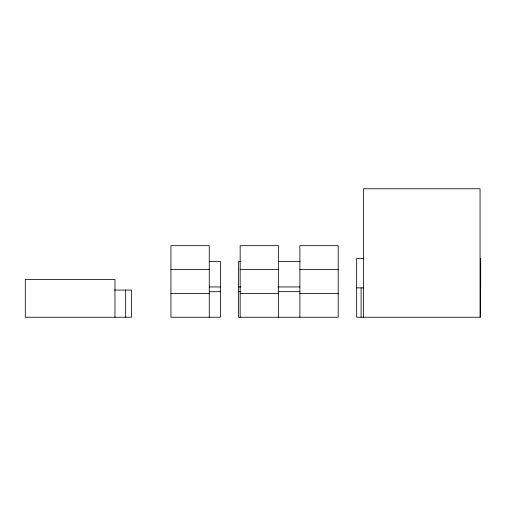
<?xml version="1.0" encoding="UTF-8"?>
<svg xmlns="http://www.w3.org/2000/svg" width="506" height="506" viewBox="0 0 506 506"><rect width="100%" height="100%" fill="white"/><g stroke="black" fill="none" stroke-linecap="round" stroke-linejoin="round"><path stroke-width="0.76" d="M363.713 258.509L356.654 258.509L356.654 317.237L480.453 317.237L480.453 287.87M209.326 261.387L220.369 261.387L220.369 317.237L170.939 317.237L170.939 245.676L209.263 245.676L209.263 317.237M240.97 261.387L238.598 261.387L238.598 317.237L338.198 317.237L338.198 245.676L299.875 245.676L299.875 317.237M278.104 261.387L300.229 261.387M170.939 269.527L209.263 269.527M240.154 269.527L278.477 269.527M299.875 269.527L338.198 269.527M209.326 286.946L220.369 286.946M238.598 286.946L240.951 286.946M277.781 286.946L299.95 286.946M356.654 287.87L363.706 287.87M114.52 290.058L131.446 290.058L131.446 317.237L25.3 317.237L25.3 279.464L114.97 279.464L114.97 317.237M209.326 291.677L220.369 291.677M238.598 291.677L240.97 291.677M278.047 291.677L299.95 291.677M170.939 293.385L209.263 293.385M240.154 293.385L278.477 293.385M299.875 293.385L338.198 293.385M480.7 258.509L480.7 287.87M480.061 317.237L480.061 188.763L363.479 188.763L363.479 317.237M361.107 287.87L361.107 317.237M278.477 317.237L278.477 245.676L240.154 245.676L240.154 317.237M125.671 290.058L125.671 317.237"/></g></svg>
